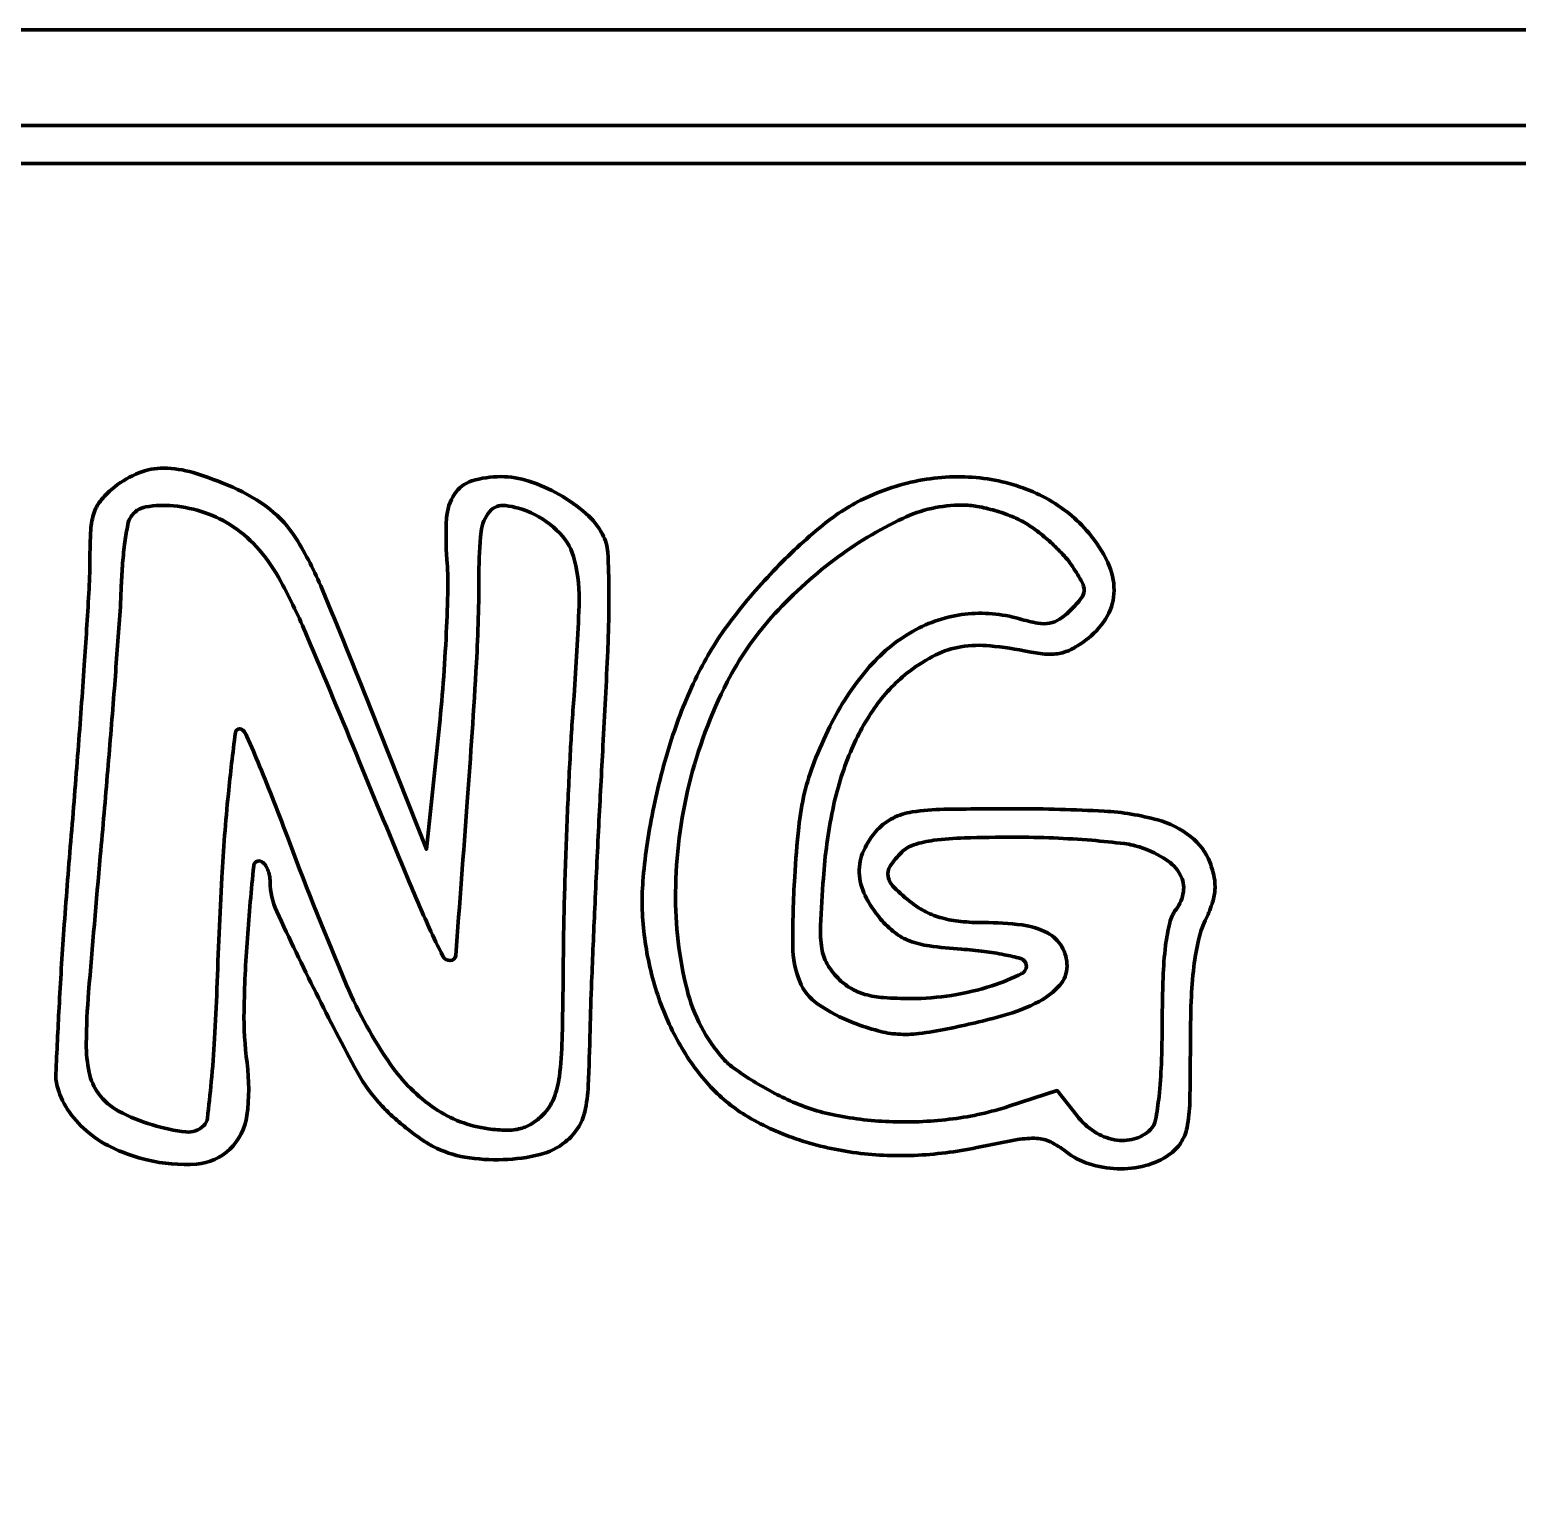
# Model space of a CAD drawing. Extents: x -683.2 to -647, y -482.4 to -428.5.
# Drawn here: x -671.09 to -665.69, y -433.88 to -428.53 of the extents above; entities that cross this region are included whole.
import ezdxf

# ---------------------------------------------------------------- set-up
doc = ezdxf.new("R2010")
doc.units = 0
doc.layers.add('layer0', color=255, linetype='CONTINUOUS', lineweight=100)
doc.layers.add('layer1', color=1, linetype='CONTINUOUS', lineweight=100)

msp = doc.modelspace()

# ---------------------------------------------------------------- linework, layer by layer
at = {"layer": 'layer0'}
for points in [[(-682.6423, -455.2877), (-682.6423, -481.7011), (-665.1423, -481.7011), (-647.6423, -481.7011), (-647.6423, -455.2877), (-647.6423, -428.8742), (-665.1423, -428.8742), (-682.6423, -428.8742), (-682.6423, -455.2877)], [(-676.345, -481.4272), (-676.4146, -481.5635), (-679.4596, -481.5635), (-682.5046, -481.5635), (-682.5046, -455.2877), (-682.5046, -429.0118), (-665.1423, -429.0118), (-647.7799, -429.0118), (-647.7799, -455.2877), (-647.7799, -481.5635), (-650.9962, -481.5635), (-654.2124, -481.5635), (-654.2333, -481.4344)], [(-669.6066, -431.0729), (-669.6517, -431.4992), (-669.8544, -430.9868)], [(-667.2911, -432.4655), (-667.3628, -432.3743), (-667.5385, -432.431)]]:
    msp.add_lwpolyline(points, dxfattribs=at)
for points, knots in [([(-669.8544, -430.9868), (-669.9116, -430.8424), (-669.9702, -430.6985), (-670.03, -430.5552), (-670.03, -430.5552), (-670.0567, -430.4913), (-670.0885, -430.4297), (-670.1252, -430.3709), (-670.1252, -430.3709), (-670.1503, -430.3307), (-670.1823, -430.2952), (-670.2195, -430.2659), (-670.2195, -430.2659), (-670.2608, -430.2336), (-670.306, -430.2068), (-670.3542, -430.1861), (-670.3542, -430.1861), (-670.4011, -430.1659), (-670.449, -430.1483), (-670.4979, -430.1333), (-670.4979, -430.1333), (-670.5325, -430.1227), (-670.5685, -430.1172), (-670.6047, -430.117), (-670.6047, -430.117), (-670.6354, -430.1169), (-670.6658, -430.1227), (-670.6943, -430.1341), (-670.6943, -430.1341), (-670.7257, -430.1466), (-670.7551, -430.1636), (-670.7817, -430.1844), (-670.7817, -430.1844), (-670.7993, -430.1983), (-670.8156, -430.2139), (-670.8302, -430.231), (-670.8302, -430.231), (-670.8419, -430.2446), (-670.8508, -430.2603), (-670.8566, -430.2773), (-670.8566, -430.2773), (-670.8636, -430.2978), (-670.8678, -430.3191), (-670.8691, -430.3407), (-670.8691, -430.3407), (-670.8713, -430.3775), (-670.8724, -430.4143), (-670.8724, -430.4512), (-670.8724, -430.4512), (-670.8725, -430.491), (-670.8737, -430.5308), (-670.8761, -430.5706), (-670.8761, -430.5706), (-670.8813, -430.6574), (-670.8869, -430.7443), (-670.8928, -430.8311), (-670.8928, -430.8311), (-670.8998, -430.9343), (-670.9073, -431.0374), (-670.9152, -431.1405), (-670.9152, -431.1405), (-670.9236, -431.2504), (-670.9324, -431.3603), (-670.9417, -431.4702), (-670.9417, -431.4702), (-670.9506, -431.577), (-670.9589, -431.6839), (-670.9666, -431.7909), (-670.9666, -431.7909), (-670.9733, -431.8848), (-670.9791, -431.9788), (-670.9841, -432.0728), (-670.9841, -432.0728), (-670.9883, -432.1526), (-670.9922, -432.2324), (-670.9958, -432.3123), (-670.9958, -432.3123), (-670.9966, -432.3301), (-670.9943, -432.3479), (-670.9892, -432.365), (-670.9892, -432.365), (-670.9797, -432.3963), (-670.9653, -432.426), (-670.9464, -432.4528), (-670.9464, -432.4528), (-670.9267, -432.4808), (-670.9031, -432.506), (-670.8765, -432.5274), (-670.8765, -432.5274), (-670.8474, -432.5508), (-670.8155, -432.5704), (-670.7815, -432.5858), (-670.7815, -432.5858), (-670.7441, -432.6027), (-670.7051, -432.616), (-670.6652, -432.6256), (-670.6652, -432.6256), (-670.6064, -432.6397), (-670.546, -432.6447), (-670.4857, -432.6407), (-670.4857, -432.6407), (-670.4402, -432.6375), (-670.3972, -432.6184), (-670.3644, -432.5866), (-670.3644, -432.5866), (-670.3307, -432.5539), (-670.3089, -432.5108), (-670.3026, -432.4642), (-670.3026, -432.4642), (-670.294, -432.401), (-670.2939, -432.3369), (-670.3023, -432.2736), (-670.3023, -432.2736), (-670.3105, -432.2111), (-670.3142, -432.1481), (-670.3131, -432.0851), (-670.3131, -432.0851), (-670.3116, -431.9971), (-670.3076, -431.9091), (-670.301, -431.8214), (-670.301, -431.8214), (-670.2946, -431.7338), (-670.2869, -431.6463), (-670.2781, -431.559), (-670.2781, -431.559), (-670.2778, -431.556), (-670.2769, -431.5532), (-670.2753, -431.5506), (-670.2753, -431.5506), (-670.2696, -431.5414), (-670.2574, -431.5385), (-670.2482, -431.5442), (-670.2482, -431.5442), (-670.2437, -431.547), (-670.2398, -431.5508), (-670.2368, -431.5552), (-670.2368, -431.5552), (-670.233, -431.5608), (-670.2298, -431.5668), (-670.2272, -431.5732), (-670.2272, -431.5732), (-670.2244, -431.5801), (-670.2222, -431.5873), (-670.2207, -431.5947), (-670.2207, -431.5947), (-670.2192, -431.602), (-670.2185, -431.6094), (-670.2185, -431.6168), (-670.2185, -431.6168), (-670.2185, -431.6539), (-670.2104, -431.6905), (-670.1947, -431.7241), (-670.1947, -431.7241), (-670.1485, -431.8233), (-670.1009, -431.922), (-670.052, -432.0199), (-670.052, -432.0199), (-670.0039, -432.1163), (-669.9541, -432.2118), (-669.9026, -432.3064), (-669.9026, -432.3064), (-669.8781, -432.3515), (-669.8477, -432.3933), (-669.8123, -432.4306), (-669.8123, -432.4306), (-669.7987, -432.4448), (-669.7846, -432.4585), (-669.77, -432.4716), (-669.77, -432.4716), (-669.7535, -432.4862), (-669.7367, -432.5003), (-669.7194, -432.5139), (-669.7194, -432.5139), (-669.7029, -432.5269), (-669.686, -432.5394), (-669.6688, -432.5513), (-669.6688, -432.5513), (-669.6552, -432.5607), (-669.6411, -432.5692), (-669.6265, -432.5769), (-669.6265, -432.5769), (-669.5906, -432.5956), (-669.5521, -432.6086), (-669.5121, -432.6154), (-669.5121, -432.6154), (-669.4661, -432.6231), (-669.4193, -432.6262), (-669.3726, -432.6245), (-669.3726, -432.6245), (-669.3277, -432.623), (-669.2831, -432.6167), (-669.2396, -432.6059), (-669.2396, -432.6059), (-669.2057, -432.5974), (-669.174, -432.5817), (-669.1469, -432.5597), (-669.1469, -432.5597), (-669.1293, -432.5455), (-669.1141, -432.5287), (-669.1019, -432.5098), (-669.1019, -432.5098), (-669.0901, -432.4919), (-669.0817, -432.4719), (-669.0771, -432.451), (-669.0771, -432.451), (-669.0703, -432.42), (-669.0661, -432.3885), (-669.0646, -432.3568), (-669.0646, -432.3568), (-669.0616, -432.2896), (-669.0593, -432.2225), (-669.0577, -432.1553), (-669.0577, -432.1553), (-669.0563, -432.0966), (-669.0544, -432.0379), (-669.0521, -431.9792), (-669.0521, -431.9792), (-669.0485, -431.8904), (-669.0447, -431.8016), (-669.0407, -431.7127), (-669.0407, -431.7127), (-669.0407, -431.7127), (-669.0407, -431.7127), (-669.0407, -431.7127)], [0, 0, 0, 0, 0.017857, 0.017857, 0.017857, 0.017857, 0.035714, 0.035714, 0.035714, 0.035714, 0.053571, 0.053571, 0.053571, 0.053571, 0.071429, 0.071429, 0.071429, 0.071429, 0.089286, 0.089286, 0.089286, 0.089286, 0.107143, 0.107143, 0.107143, 0.107143, 0.125, 0.125, 0.125, 0.125, 0.142857, 0.142857, 0.142857, 0.142857, 0.160714, 0.160714, 0.160714, 0.160714, 0.178571, 0.178571, 0.178571, 0.178571, 0.196429, 0.196429, 0.196429, 0.196429, 0.214286, 0.214286, 0.214286, 0.214286, 0.232143, 0.232143, 0.232143, 0.232143, 0.25, 0.25, 0.25, 0.25, 0.267857, 0.267857, 0.267857, 0.267857, 0.285714, 0.285714, 0.285714, 0.285714, 0.303571, 0.303571, 0.303571, 0.303571, 0.321429, 0.321429, 0.321429, 0.321429, 0.339286, 0.339286, 0.339286, 0.339286, 0.357143, 0.357143, 0.357143, 0.357143, 0.375, 0.375, 0.375, 0.375, 0.392857, 0.392857, 0.392857, 0.392857, 0.410714, 0.410714, 0.410714, 0.410714, 0.428571, 0.428571, 0.428571, 0.428571, 0.446429, 0.446429, 0.446429, 0.446429, 0.464286, 0.464286, 0.464286, 0.464286, 0.482143, 0.482143, 0.482143, 0.482143, 0.5, 0.5, 0.5, 0.5, 0.517857, 0.517857, 0.517857, 0.517857, 0.535714, 0.535714, 0.535714, 0.535714, 0.553571, 0.553571, 0.553571, 0.553571, 0.571429, 0.571429, 0.571429, 0.571429, 0.589286, 0.589286, 0.589286, 0.589286, 0.607143, 0.607143, 0.607143, 0.607143, 0.625, 0.625, 0.625, 0.625, 0.642857, 0.642857, 0.642857, 0.642857, 0.660714, 0.660714, 0.660714, 0.660714, 0.678571, 0.678571, 0.678571, 0.678571, 0.696429, 0.696429, 0.696429, 0.696429, 0.714286, 0.714286, 0.714286, 0.714286, 0.732143, 0.732143, 0.732143, 0.732143, 0.75, 0.75, 0.75, 0.75, 0.767857, 0.767857, 0.767857, 0.767857, 0.785714, 0.785714, 0.785714, 0.785714, 0.803571, 0.803571, 0.803571, 0.803571, 0.821429, 0.821429, 0.821429, 0.821429, 0.839286, 0.839286, 0.839286, 0.839286, 0.857143, 0.857143, 0.857143, 0.857143, 0.875, 0.875, 0.875, 0.875, 0.892857, 0.892857, 0.892857, 0.892857, 0.910714, 0.910714, 0.910714, 0.910714, 0.928571, 0.928571, 0.928571, 0.928571, 0.946429, 0.946429, 0.946429, 0.946429, 0.964286, 0.964286, 0.964286, 0.964286, 0.982143, 0.982143, 0.982143, 0.982143, 1, 1, 1, 1]), ([(-669.0407, -431.7127), (-669.0362, -431.6132), (-669.0314, -431.5137), (-669.0264, -431.4142), (-669.0264, -431.4142), (-669.0216, -431.3176), (-669.0164, -431.2209), (-669.011, -431.1243), (-669.011, -431.1243), (-669.0046, -431.0093), (-668.9988, -430.8942), (-668.9938, -430.7791), (-668.9938, -430.7791), (-668.9906, -430.7076), (-668.9891, -430.6361), (-668.9893, -430.5646), (-668.9893, -430.5646), (-668.9893, -430.5172), (-668.9908, -430.4698), (-668.9938, -430.4225), (-668.9938, -430.4225), (-668.9952, -430.3995), (-669.0016, -430.3771), (-669.0125, -430.3567), (-669.0125, -430.3567), (-669.0278, -430.3281), (-669.0482, -430.3025), (-669.0728, -430.2812), (-669.0728, -430.2812), (-669.1026, -430.2552), (-669.135, -430.2323), (-669.1694, -430.2127), (-669.1694, -430.2127), (-669.2045, -430.1929), (-669.2415, -430.1765), (-669.2798, -430.164), (-669.2798, -430.164), (-669.3126, -430.1532), (-669.3469, -430.1477), (-669.3815, -430.1477), (-669.3815, -430.1477), (-669.4171, -430.1476), (-669.4526, -430.153), (-669.4868, -430.1635), (-669.4868, -430.1635), (-669.5125, -430.1714), (-669.5347, -430.1882), (-669.5494, -430.2108), (-669.5494, -430.2108), (-669.5666, -430.2371), (-669.5766, -430.2674), (-669.5784, -430.2987), (-669.5784, -430.2987), (-669.5814, -430.3484), (-669.5809, -430.3983), (-669.5771, -430.4479), (-669.5771, -430.4479), (-669.5743, -430.4826), (-669.5733, -430.5175), (-669.574, -430.5523), (-669.574, -430.5523), (-669.575, -430.606), (-669.5768, -430.6598), (-669.5793, -430.7134), (-669.5793, -430.7134), (-669.5822, -430.774), (-669.5859, -430.8346), (-669.5905, -430.8951), (-669.5905, -430.8951), (-669.595, -430.9544), (-669.6003, -431.0137), (-669.6066, -431.0729)], [0, 0, 0, 0, 0.055556, 0.055556, 0.055556, 0.055556, 0.111111, 0.111111, 0.111111, 0.111111, 0.166667, 0.166667, 0.166667, 0.166667, 0.222222, 0.222222, 0.222222, 0.222222, 0.277778, 0.277778, 0.277778, 0.277778, 0.333333, 0.333333, 0.333333, 0.333333, 0.388889, 0.388889, 0.388889, 0.388889, 0.444444, 0.444444, 0.444444, 0.444444, 0.5, 0.5, 0.5, 0.5, 0.555556, 0.555556, 0.555556, 0.555556, 0.611111, 0.611111, 0.611111, 0.611111, 0.666667, 0.666667, 0.666667, 0.666667, 0.722222, 0.722222, 0.722222, 0.722222, 0.777778, 0.777778, 0.777778, 0.777778, 0.833333, 0.833333, 0.833333, 0.833333, 0.888889, 0.888889, 0.888889, 0.888889, 0.944444, 0.944444, 0.944444, 0.944444, 1, 1, 1, 1]), ([(-666.8015, -431.6969), (-666.7961, -431.681), (-666.7926, -431.6645), (-666.7912, -431.6478), (-666.7912, -431.6478), (-666.7899, -431.6322), (-666.7908, -431.6164), (-666.7938, -431.601), (-666.7938, -431.601), (-666.7972, -431.583), (-666.8023, -431.5653), (-666.8088, -431.5481), (-666.8088, -431.5481), (-666.8231, -431.5105), (-666.8475, -431.4774), (-666.8793, -431.4527), (-666.8793, -431.4527), (-666.9148, -431.4251), (-666.9554, -431.4047), (-666.9987, -431.3927), (-666.9987, -431.3927), (-667.0621, -431.3751), (-667.1273, -431.3644), (-667.1929, -431.3608), (-667.1929, -431.3608), (-667.3, -431.355), (-667.4072, -431.3521), (-667.5145, -431.3521), (-667.5145, -431.3521), (-667.6011, -431.3521), (-667.6877, -431.3527), (-667.7743, -431.3541), (-667.7743, -431.3541), (-667.8129, -431.3546), (-667.8513, -431.3578), (-667.8894, -431.3636), (-667.8894, -431.3636), (-667.9135, -431.3672), (-667.937, -431.3746), (-667.9587, -431.3856), (-667.9587, -431.3856), (-667.9797, -431.3961), (-667.9986, -431.4102), (-668.0146, -431.4274), (-668.0146, -431.4274), (-668.0355, -431.4499), (-668.0527, -431.4756), (-668.0653, -431.5036), (-668.0653, -431.5036), (-668.0767, -431.5287), (-668.0821, -431.556), (-668.0812, -431.5835), (-668.0812, -431.5835), (-668.0802, -431.6123), (-668.0731, -431.6406), (-668.0604, -431.6665), (-668.0604, -431.6665), (-668.0452, -431.6972), (-668.0262, -431.726), (-668.0039, -431.752), (-668.0039, -431.752), (-667.9883, -431.7701), (-667.9709, -431.7867), (-667.9521, -431.8014), (-667.9521, -431.8014), (-667.936, -431.8141), (-667.918, -431.8242), (-667.8987, -431.8314), (-667.8987, -431.8314), (-667.8756, -431.84), (-667.8516, -431.846), (-667.8271, -431.8493), (-667.8271, -431.8493), (-667.7885, -431.8545), (-667.7497, -431.8585), (-667.7108, -431.8613), (-667.7108, -431.8613), (-667.6832, -431.8633), (-667.6556, -431.866), (-667.6281, -431.8694), (-667.6281, -431.8694), (-667.6037, -431.8725), (-667.5795, -431.8764), (-667.5553, -431.8812), (-667.5553, -431.8812), (-667.5357, -431.8851), (-667.5162, -431.8896), (-667.4969, -431.8947), (-667.4969, -431.8947), (-667.4897, -431.8966), (-667.4834, -431.9012), (-667.4795, -431.9076), (-667.4795, -431.9076), (-667.471, -431.9213), (-667.4752, -431.9393), (-667.489, -431.9478), (-667.489, -431.9478), (-667.4896, -431.9482), (-667.4903, -431.9485), (-667.491, -431.9489), (-667.491, -431.9489), (-667.526, -431.9669), (-667.5624, -431.9819), (-667.5999, -431.9939), (-667.5999, -431.9939), (-667.6476, -432.0092), (-667.6965, -432.0208), (-667.7461, -432.0287), (-667.7461, -432.0287), (-667.7951, -432.0365), (-667.8447, -432.0403), (-667.8943, -432.0403), (-667.8943, -432.0403), (-667.9272, -432.0403), (-667.96, -432.0392), (-667.9928, -432.0368), (-667.9928, -432.0368), (-668.0157, -432.0352), (-668.0384, -432.0313), (-668.0605, -432.0251), (-668.0605, -432.0251), (-668.0787, -432.02), (-668.0961, -432.0125), (-668.1123, -432.0028), (-668.1123, -432.0028), (-668.1291, -431.9927), (-668.1445, -431.9806), (-668.1584, -431.9668), (-668.1584, -431.9668), (-668.1739, -431.9512), (-668.1873, -431.9337), (-668.1981, -431.9146), (-668.1981, -431.9146), (-668.2079, -431.8975), (-668.2144, -431.8787), (-668.2172, -431.8592), (-668.2172, -431.8592), (-668.2213, -431.8317), (-668.2227, -431.8038), (-668.2214, -431.776), (-668.2214, -431.776), (-668.2189, -431.7183), (-668.2156, -431.6607), (-668.2115, -431.6032), (-668.2115, -431.6032), (-668.2056, -431.52), (-668.1943, -431.4372), (-668.1777, -431.3555), (-668.1777, -431.3555), (-668.1631, -431.2839), (-668.1415, -431.2139), (-668.1134, -431.1464), (-668.1134, -431.1464), (-668.0886, -431.0871), (-668.0573, -431.0307), (-668.0199, -430.9783), (-668.0199, -430.9783), (-667.9859, -430.9307), (-667.9449, -430.8885), (-667.8984, -430.853), (-667.8984, -430.853), (-667.8687, -430.8303), (-667.837, -430.8105), (-667.8035, -430.7939), (-667.8035, -430.7939), (-667.7748, -430.7797), (-667.7441, -430.7698), (-667.7124, -430.7646), (-667.7124, -430.7646), (-667.6776, -430.759), (-667.6421, -430.7579), (-667.6069, -430.7613), (-667.6069, -430.7613), (-667.5594, -430.766), (-667.5121, -430.7731), (-667.4653, -430.7828), (-667.4653, -430.7828), (-667.4438, -430.7872), (-667.4221, -430.7902), (-667.4002, -430.7917), (-667.4002, -430.7917), (-667.3834, -430.7928), (-667.3665, -430.7914), (-667.35, -430.7877), (-667.35, -430.7877), (-667.3337, -430.7839), (-667.318, -430.7777), (-667.3035, -430.7693), (-667.3035, -430.7693), (-667.2849, -430.7586), (-667.2671, -430.7465), (-667.2502, -430.7332), (-667.2502, -430.7332), (-667.2223, -430.7113), (-667.199, -430.6841), (-667.1815, -430.6533), (-667.1815, -430.6533), (-667.1655, -430.6251), (-667.1571, -430.5932), (-667.1569, -430.5608), (-667.1569, -430.5608), (-667.1568, -430.5255), (-667.1646, -430.4907), (-667.1797, -430.4589), (-667.1797, -430.4589), (-667.1981, -430.4205), (-667.2212, -430.3846), (-667.2486, -430.352), (-667.2486, -430.352), (-667.2917, -430.3007), (-667.3443, -430.258), (-667.4034, -430.2263), (-667.4034, -430.2263), (-667.4655, -430.1929), (-667.5327, -430.17), (-667.6022, -430.1582), (-667.6022, -430.1582), (-667.6754, -430.1459), (-667.75, -430.1449), (-667.8235, -430.1552), (-667.8235, -430.1552), (-667.8993, -430.1658), (-667.9732, -430.1869), (-668.0432, -430.218), (-668.0432, -430.218), (-668.1006, -430.2435), (-668.1544, -430.2763), (-668.2033, -430.3156), (-668.2033, -430.3156), (-668.2662, -430.3662), (-668.3259, -430.4207), (-668.3821, -430.4786), (-668.3821, -430.4786), (-668.4407, -430.539), (-668.4955, -430.6029), (-668.5464, -430.6699), (-668.5464, -430.6699), (-668.5909, -430.7287), (-668.63, -430.7914), (-668.6632, -430.8572), (-668.6632, -430.8572), (-668.7001, -430.9302), (-668.7314, -431.006), (-668.757, -431.0837), (-668.757, -431.0837), (-668.7851, -431.1693), (-668.8084, -431.2565), (-668.8268, -431.3448), (-668.8268, -431.3448), (-668.8444, -431.4294), (-668.8571, -431.5148), (-668.865, -431.6008), (-668.865, -431.6008), (-668.8713, -431.6703), (-668.8701, -431.7403), (-668.8615, -431.8095), (-668.8615, -431.8095), (-668.8527, -431.8793), (-668.8377, -431.9482), (-668.8165, -432.0152), (-668.8165, -432.0152), (-668.7961, -432.0796), (-668.7692, -432.1418), (-668.7361, -432.2007), (-668.7361, -432.2007), (-668.7054, -432.2556), (-668.6686, -432.3069), (-668.6265, -432.3538), (-668.6265, -432.3538), (-668.5881, -432.3965), (-668.5437, -432.4334), (-668.4947, -432.4633), (-668.4947, -432.4633), (-668.4371, -432.4984), (-668.3757, -432.5271), (-668.3118, -432.5488), (-668.3118, -432.5488), (-668.2443, -432.5717), (-668.1749, -432.5882), (-668.1043, -432.5981), (-668.1043, -432.5981), (-668.0307, -432.6083), (-667.9563, -432.612), (-667.882, -432.609), (-667.882, -432.609), (-667.8056, -432.6058), (-667.7296, -432.5964), (-667.6547, -432.5807), (-667.6547, -432.5807), (-667.6056, -432.5705), (-667.5563, -432.5609), (-667.5069, -432.552), (-667.5069, -432.552), (-667.4839, -432.5479), (-667.4606, -432.5463), (-667.4374, -432.5474), (-667.4374, -432.5474), (-667.4199, -432.5481), (-667.4029, -432.5525), (-667.3872, -432.5602), (-667.3872, -432.5602), (-667.3676, -432.5699), (-667.349, -432.5816), (-667.3318, -432.5951), (-667.3318, -432.5951), (-667.3066, -432.6149), (-667.2781, -432.6301), (-667.2476, -432.6399), (-667.2476, -432.6399), (-667.2145, -432.6505), (-667.1802, -432.6564), (-667.1456, -432.6574), (-667.1456, -432.6574), (-667.111, -432.6584), (-667.0765, -432.6546), (-667.043, -432.646), (-667.043, -432.646), (-667.0121, -432.638), (-666.9828, -432.6245), (-666.9567, -432.6063), (-666.9567, -432.6063), (-666.9401, -432.5946), (-666.9258, -432.5799), (-666.9146, -432.563), (-666.9146, -432.563), (-666.9036, -432.5463), (-666.8959, -432.5276), (-666.8921, -432.508), (-666.8921, -432.508), (-666.8862, -432.4777), (-666.8829, -432.4469), (-666.8823, -432.416), (-666.8823, -432.416), (-666.8809, -432.3479), (-666.8802, -432.2798), (-666.8802, -432.2116), (-666.8802, -432.2116), (-666.8802, -432.1576), (-666.8792, -432.1036), (-666.8772, -432.0496), (-666.8772, -432.0496), (-666.8756, -432.0079), (-666.8723, -431.9662), (-666.8674, -431.9247), (-666.8674, -431.9247), (-666.8636, -431.8924), (-666.858, -431.8603), (-666.8509, -431.8285), (-666.8509, -431.8285), (-666.8453, -431.804), (-666.8371, -431.7801), (-666.8262, -431.7574), (-666.8262, -431.7574), (-666.8168, -431.7377), (-666.8086, -431.7175), (-666.8015, -431.6969), (-666.8015, -431.6969), (-666.8015, -431.6969), (-666.8015, -431.6969), (-666.8015, -431.6969)], [0, 0, 0, 0, 0.011111, 0.011111, 0.011111, 0.011111, 0.022222, 0.022222, 0.022222, 0.022222, 0.033333, 0.033333, 0.033333, 0.033333, 0.044444, 0.044444, 0.044444, 0.044444, 0.055556, 0.055556, 0.055556, 0.055556, 0.066667, 0.066667, 0.066667, 0.066667, 0.077778, 0.077778, 0.077778, 0.077778, 0.088889, 0.088889, 0.088889, 0.088889, 0.1, 0.1, 0.1, 0.1, 0.111111, 0.111111, 0.111111, 0.111111, 0.122222, 0.122222, 0.122222, 0.122222, 0.133333, 0.133333, 0.133333, 0.133333, 0.144444, 0.144444, 0.144444, 0.144444, 0.155556, 0.155556, 0.155556, 0.155556, 0.166667, 0.166667, 0.166667, 0.166667, 0.177778, 0.177778, 0.177778, 0.177778, 0.188889, 0.188889, 0.188889, 0.188889, 0.2, 0.2, 0.2, 0.2, 0.211111, 0.211111, 0.211111, 0.211111, 0.222222, 0.222222, 0.222222, 0.222222, 0.233333, 0.233333, 0.233333, 0.233333, 0.244444, 0.244444, 0.244444, 0.244444, 0.255556, 0.255556, 0.255556, 0.255556, 0.266667, 0.266667, 0.266667, 0.266667, 0.277778, 0.277778, 0.277778, 0.277778, 0.288889, 0.288889, 0.288889, 0.288889, 0.3, 0.3, 0.3, 0.3, 0.311111, 0.311111, 0.311111, 0.311111, 0.322222, 0.322222, 0.322222, 0.322222, 0.333333, 0.333333, 0.333333, 0.333333, 0.344444, 0.344444, 0.344444, 0.344444, 0.355556, 0.355556, 0.355556, 0.355556, 0.366667, 0.366667, 0.366667, 0.366667, 0.377778, 0.377778, 0.377778, 0.377778, 0.388889, 0.388889, 0.388889, 0.388889, 0.4, 0.4, 0.4, 0.4, 0.411111, 0.411111, 0.411111, 0.411111, 0.422222, 0.422222, 0.422222, 0.422222, 0.433333, 0.433333, 0.433333, 0.433333, 0.444444, 0.444444, 0.444444, 0.444444, 0.455556, 0.455556, 0.455556, 0.455556, 0.466667, 0.466667, 0.466667, 0.466667, 0.477778, 0.477778, 0.477778, 0.477778, 0.488889, 0.488889, 0.488889, 0.488889, 0.5, 0.5, 0.5, 0.5, 0.511111, 0.511111, 0.511111, 0.511111, 0.522222, 0.522222, 0.522222, 0.522222, 0.533333, 0.533333, 0.533333, 0.533333, 0.544444, 0.544444, 0.544444, 0.544444, 0.555556, 0.555556, 0.555556, 0.555556, 0.566667, 0.566667, 0.566667, 0.566667, 0.577778, 0.577778, 0.577778, 0.577778, 0.588889, 0.588889, 0.588889, 0.588889, 0.6, 0.6, 0.6, 0.6, 0.611111, 0.611111, 0.611111, 0.611111, 0.622222, 0.622222, 0.622222, 0.622222, 0.633333, 0.633333, 0.633333, 0.633333, 0.644444, 0.644444, 0.644444, 0.644444, 0.655556, 0.655556, 0.655556, 0.655556, 0.666667, 0.666667, 0.666667, 0.666667, 0.677778, 0.677778, 0.677778, 0.677778, 0.688889, 0.688889, 0.688889, 0.688889, 0.7, 0.7, 0.7, 0.7, 0.711111, 0.711111, 0.711111, 0.711111, 0.722222, 0.722222, 0.722222, 0.722222, 0.733333, 0.733333, 0.733333, 0.733333, 0.744444, 0.744444, 0.744444, 0.744444, 0.755556, 0.755556, 0.755556, 0.755556, 0.766667, 0.766667, 0.766667, 0.766667, 0.777778, 0.777778, 0.777778, 0.777778, 0.788889, 0.788889, 0.788889, 0.788889, 0.8, 0.8, 0.8, 0.8, 0.811111, 0.811111, 0.811111, 0.811111, 0.822222, 0.822222, 0.822222, 0.822222, 0.833333, 0.833333, 0.833333, 0.833333, 0.844444, 0.844444, 0.844444, 0.844444, 0.855556, 0.855556, 0.855556, 0.855556, 0.866667, 0.866667, 0.866667, 0.866667, 0.877778, 0.877778, 0.877778, 0.877778, 0.888889, 0.888889, 0.888889, 0.888889, 0.9, 0.9, 0.9, 0.9, 0.911111, 0.911111, 0.911111, 0.911111, 0.922222, 0.922222, 0.922222, 0.922222, 0.933333, 0.933333, 0.933333, 0.933333, 0.944444, 0.944444, 0.944444, 0.944444, 0.955556, 0.955556, 0.955556, 0.955556, 0.966667, 0.966667, 0.966667, 0.966667, 0.977778, 0.977778, 0.977778, 0.977778, 0.988889, 0.988889, 0.988889, 0.988889, 1, 1, 1, 1]), ([(-669.1509, -431.6751), (-669.153, -431.7493), (-669.1543, -431.8235), (-669.1549, -431.8977), (-669.1549, -431.8977), (-669.1556, -431.9947), (-669.157, -432.0916), (-669.1592, -432.1886), (-669.1592, -432.1886), (-669.1602, -432.2336), (-669.1635, -432.2785), (-669.1693, -432.3232), (-669.1693, -432.3232), (-669.1729, -432.3505), (-669.1798, -432.3773), (-669.1899, -432.403), (-669.1899, -432.403), (-669.1985, -432.4247), (-669.2115, -432.4444), (-669.228, -432.4609), (-669.228, -432.4609), (-669.2403, -432.4732), (-669.2539, -432.4842), (-669.2685, -432.4936), (-669.2685, -432.4936), (-669.2813, -432.5018), (-669.2953, -432.508), (-669.3101, -432.5118), (-669.3101, -432.5118), (-669.3264, -432.5161), (-669.3432, -432.5181), (-669.36, -432.5178), (-669.36, -432.5178), (-669.3825, -432.5174), (-669.405, -432.5157), (-669.4272, -432.5127), (-669.4272, -432.5127), (-669.4968, -432.5034), (-669.5632, -432.478), (-669.6212, -432.4385), (-669.6212, -432.4385), (-669.6839, -432.3958), (-669.7382, -432.3419), (-669.7814, -432.2796), (-669.7814, -432.2796), (-669.8442, -432.1892), (-669.8976, -432.0926), (-669.9409, -431.9913), (-669.9409, -431.9913), (-670.0141, -431.8202), (-670.0834, -431.6473), (-670.1486, -431.4729), (-670.1486, -431.4729), (-670.1669, -431.4238), (-670.1857, -431.3748), (-670.2048, -431.326), (-670.2048, -431.326), (-670.2216, -431.283), (-670.2389, -431.2402), (-670.2567, -431.1976), (-670.2567, -431.1976), (-670.2717, -431.1616), (-670.2869, -431.1256), (-670.3024, -431.0898), (-670.3024, -431.0898), (-670.306, -431.0812), (-670.3113, -431.0734), (-670.3179, -431.0667), (-670.3179, -431.0667), (-670.324, -431.0607), (-670.3339, -431.0607), (-670.3399, -431.0667), (-670.3399, -431.0667), (-670.3423, -431.0692), (-670.3439, -431.0723), (-670.3443, -431.0757), (-670.3443, -431.0757), (-670.3541, -431.1497), (-670.3627, -431.2239), (-670.3701, -431.2982), (-670.3701, -431.2982), (-670.3801, -431.399), (-670.3879, -431.5001), (-670.3934, -431.6013), (-670.3934, -431.6013), (-670.4007, -431.736), (-670.4067, -431.8707), (-670.4114, -432.0055), (-670.4114, -432.0055), (-670.4135, -432.0656), (-670.4163, -432.1256), (-670.4198, -432.1856), (-670.4198, -432.1856), (-670.4229, -432.238), (-670.427, -432.2903), (-670.432, -432.3425), (-670.432, -432.3425), (-670.4362, -432.3864), (-670.4409, -432.4302), (-670.4459, -432.474), (-670.4459, -432.474), (-670.4471, -432.4843), (-670.4517, -432.4938), (-670.459, -432.5011), (-670.459, -432.5011), (-670.476, -432.5181), (-670.4998, -432.5265), (-670.5237, -432.5239), (-670.5237, -432.5239), (-670.5651, -432.5193), (-670.606, -432.5109), (-670.6458, -432.4988), (-670.6458, -432.4988), (-670.6881, -432.4859), (-670.729, -432.469), (-670.7681, -432.4483), (-670.7681, -432.4483), (-670.7971, -432.433), (-670.8222, -432.4111), (-670.8414, -432.3845), (-670.8414, -432.3845), (-670.8578, -432.3618), (-670.8693, -432.3358), (-670.8751, -432.3083), (-670.8751, -432.3083), (-670.8823, -432.2738), (-670.8857, -432.2387), (-670.8854, -432.2035), (-670.8854, -432.2035), (-670.8849, -432.1411), (-670.8821, -432.0788), (-670.877, -432.0167), (-670.877, -432.0167), (-670.8633, -431.8525), (-670.8491, -431.6883), (-670.8345, -431.5241), (-670.8345, -431.5241), (-670.8253, -431.4203), (-670.8162, -431.3164), (-670.8075, -431.2125), (-670.8075, -431.2125), (-670.7993, -431.1139), (-670.7913, -431.0153), (-670.7836, -430.9166), (-670.7836, -430.9166), (-670.7772, -430.8332), (-670.7709, -430.7497), (-670.7649, -430.6663), (-670.7649, -430.6663), (-670.7619, -430.6253), (-670.7597, -430.5843), (-670.7583, -430.5433), (-670.7583, -430.5433), (-670.7574, -430.5159), (-670.7558, -430.4885), (-670.7536, -430.4611), (-670.7536, -430.4611), (-670.7515, -430.4356), (-670.7487, -430.4102), (-670.7452, -430.3848), (-670.7452, -430.3848), (-670.7423, -430.3637), (-670.7388, -430.3427), (-670.7348, -430.3218), (-670.7348, -430.3218), (-670.7329, -430.3118), (-670.7292, -430.3023), (-670.7237, -430.2938), (-670.7237, -430.2938), (-670.7114, -430.2746), (-670.6917, -430.2614), (-670.6692, -430.2575), (-670.6692, -430.2575), (-670.6362, -430.2518), (-670.6026, -430.2505), (-670.5693, -430.2538), (-670.5693, -430.2538), (-670.5302, -430.2575), (-670.4916, -430.2658), (-670.4545, -430.2786), (-670.4545, -430.2786), (-670.4185, -430.291), (-670.3842, -430.308), (-670.3526, -430.3293), (-670.3526, -430.3293), (-670.3173, -430.353), (-670.2853, -430.3815), (-670.2576, -430.4139), (-670.2576, -430.4139), (-670.2275, -430.449), (-670.2014, -430.4872), (-670.1795, -430.5278), (-670.1795, -430.5278), (-670.145, -430.5921), (-670.1133, -430.658), (-670.0848, -430.7253), (-670.0848, -430.7253), (-670.0208, -430.8765), (-669.9575, -431.0281), (-669.895, -431.18), (-669.895, -431.18), (-669.837, -431.321), (-669.7788, -431.4619), (-669.7203, -431.6027), (-669.7203, -431.6027), (-669.695, -431.6635), (-669.6687, -431.7239), (-669.6414, -431.7838), (-669.6414, -431.7838), (-669.6255, -431.8185), (-669.6089, -431.8528), (-669.5914, -431.8866), (-669.5914, -431.8866), (-669.5864, -431.8965), (-669.5762, -431.9027), (-669.5651, -431.9027), (-669.5651, -431.9027), (-669.5547, -431.9027), (-669.546, -431.8947), (-669.5453, -431.8843), (-669.5453, -431.8843), (-669.5311, -431.6987), (-669.5171, -431.5131), (-669.5034, -431.3274), (-669.5034, -431.3274), (-669.4909, -431.1593), (-669.4798, -430.9911), (-669.4702, -430.8228), (-669.4702, -430.8228), (-669.4639, -430.7151), (-669.4609, -430.6071), (-669.4611, -430.4992), (-669.4611, -430.4992), (-669.4611, -430.4484), (-669.4586, -430.3976), (-669.4533, -430.347), (-669.4533, -430.347), (-669.4505, -430.3202), (-669.4396, -430.2948), (-669.4219, -430.2743), (-669.4219, -430.2743), (-669.4078, -430.2578), (-669.3864, -430.2496), (-669.3649, -430.2524), (-669.3649, -430.2524), (-669.3326, -430.2567), (-669.3013, -430.2656), (-669.2717, -430.2791), (-669.2717, -430.2791), (-669.2327, -430.2969), (-669.1974, -430.3219), (-669.1677, -430.3528), (-669.1677, -430.3528), (-669.1411, -430.3803), (-669.1226, -430.4144), (-669.1138, -430.4516), (-669.1138, -430.4516), (-669.1013, -430.5051), (-669.0959, -430.5599), (-669.0979, -430.6147), (-669.0979, -430.6147), (-669.1017, -430.7242), (-669.1078, -430.8336), (-669.1161, -430.9428), (-669.1161, -430.9428), (-669.1215, -431.0135), (-669.126, -431.0842), (-669.1298, -431.1549), (-669.1298, -431.1549), (-669.1343, -431.2411), (-669.1384, -431.3272), (-669.1419, -431.4134), (-669.1419, -431.4134), (-669.1454, -431.5006), (-669.1484, -431.5879), (-669.1509, -431.6751), (-669.1509, -431.6751), (-669.1509, -431.6751), (-669.1509, -431.6751), (-669.1509, -431.6751)], [0, 0, 0, 0, 0.014286, 0.014286, 0.014286, 0.014286, 0.028571, 0.028571, 0.028571, 0.028571, 0.042857, 0.042857, 0.042857, 0.042857, 0.057143, 0.057143, 0.057143, 0.057143, 0.071429, 0.071429, 0.071429, 0.071429, 0.085714, 0.085714, 0.085714, 0.085714, 0.1, 0.1, 0.1, 0.1, 0.114286, 0.114286, 0.114286, 0.114286, 0.128571, 0.128571, 0.128571, 0.128571, 0.142857, 0.142857, 0.142857, 0.142857, 0.157143, 0.157143, 0.157143, 0.157143, 0.171429, 0.171429, 0.171429, 0.171429, 0.185714, 0.185714, 0.185714, 0.185714, 0.2, 0.2, 0.2, 0.2, 0.214286, 0.214286, 0.214286, 0.214286, 0.228571, 0.228571, 0.228571, 0.228571, 0.242857, 0.242857, 0.242857, 0.242857, 0.257143, 0.257143, 0.257143, 0.257143, 0.271429, 0.271429, 0.271429, 0.271429, 0.285714, 0.285714, 0.285714, 0.285714, 0.3, 0.3, 0.3, 0.3, 0.314286, 0.314286, 0.314286, 0.314286, 0.328571, 0.328571, 0.328571, 0.328571, 0.342857, 0.342857, 0.342857, 0.342857, 0.357143, 0.357143, 0.357143, 0.357143, 0.371429, 0.371429, 0.371429, 0.371429, 0.385714, 0.385714, 0.385714, 0.385714, 0.4, 0.4, 0.4, 0.4, 0.414286, 0.414286, 0.414286, 0.414286, 0.428571, 0.428571, 0.428571, 0.428571, 0.442857, 0.442857, 0.442857, 0.442857, 0.457143, 0.457143, 0.457143, 0.457143, 0.471429, 0.471429, 0.471429, 0.471429, 0.485714, 0.485714, 0.485714, 0.485714, 0.5, 0.5, 0.5, 0.5, 0.514286, 0.514286, 0.514286, 0.514286, 0.528571, 0.528571, 0.528571, 0.528571, 0.542857, 0.542857, 0.542857, 0.542857, 0.557143, 0.557143, 0.557143, 0.557143, 0.571429, 0.571429, 0.571429, 0.571429, 0.585714, 0.585714, 0.585714, 0.585714, 0.6, 0.6, 0.6, 0.6, 0.614286, 0.614286, 0.614286, 0.614286, 0.628571, 0.628571, 0.628571, 0.628571, 0.642857, 0.642857, 0.642857, 0.642857, 0.657143, 0.657143, 0.657143, 0.657143, 0.671429, 0.671429, 0.671429, 0.671429, 0.685714, 0.685714, 0.685714, 0.685714, 0.7, 0.7, 0.7, 0.7, 0.714286, 0.714286, 0.714286, 0.714286, 0.728571, 0.728571, 0.728571, 0.728571, 0.742857, 0.742857, 0.742857, 0.742857, 0.757143, 0.757143, 0.757143, 0.757143, 0.771429, 0.771429, 0.771429, 0.771429, 0.785714, 0.785714, 0.785714, 0.785714, 0.8, 0.8, 0.8, 0.8, 0.814286, 0.814286, 0.814286, 0.814286, 0.828571, 0.828571, 0.828571, 0.828571, 0.842857, 0.842857, 0.842857, 0.842857, 0.857143, 0.857143, 0.857143, 0.857143, 0.871429, 0.871429, 0.871429, 0.871429, 0.885714, 0.885714, 0.885714, 0.885714, 0.9, 0.9, 0.9, 0.9, 0.914286, 0.914286, 0.914286, 0.914286, 0.928571, 0.928571, 0.928571, 0.928571, 0.942857, 0.942857, 0.942857, 0.942857, 0.957143, 0.957143, 0.957143, 0.957143, 0.971429, 0.971429, 0.971429, 0.971429, 0.985714, 0.985714, 0.985714, 0.985714, 1, 1, 1, 1]), ([(-667.5385, -432.431), (-667.6046, -432.4524), (-667.6726, -432.4676), (-667.7415, -432.4765), (-667.7415, -432.4765), (-667.8138, -432.4859), (-667.8868, -432.4895), (-667.9596, -432.4872), (-667.9596, -432.4872), (-668.0297, -432.485), (-668.0995, -432.4771), (-668.1683, -432.4635), (-668.1683, -432.4635), (-668.2286, -432.4516), (-668.2872, -432.4324), (-668.3429, -432.4062), (-668.3429, -432.4062), (-668.3666, -432.3951), (-668.3901, -432.3831), (-668.4131, -432.3705), (-668.4131, -432.3705), (-668.4363, -432.3576), (-668.4592, -432.344), (-668.4817, -432.3297), (-668.4817, -432.3297), (-668.5015, -432.3171), (-668.5209, -432.3038), (-668.5399, -432.29), (-668.5399, -432.29), (-668.5522, -432.2809), (-668.5637, -432.2706), (-668.5739, -432.2591), (-668.5739, -432.2591), (-668.6376, -432.1873), (-668.683, -432.1011), (-668.7062, -432.008), (-668.7062, -432.008), (-668.7349, -431.8926), (-668.7488, -431.7741), (-668.7476, -431.6552), (-668.7476, -431.6552), (-668.7463, -431.523), (-668.7297, -431.3913), (-668.6982, -431.2628), (-668.6982, -431.2628), (-668.6666, -431.1344), (-668.6203, -431.01), (-668.5602, -430.8922), (-668.5602, -430.8922), (-668.5172, -430.8079), (-668.4635, -430.7295), (-668.4004, -430.659), (-668.4004, -430.659), (-668.3312, -430.5817), (-668.2546, -430.5114), (-668.1718, -430.449), (-668.1718, -430.449), (-668.0944, -430.3907), (-668.0113, -430.3405), (-667.9238, -430.2992), (-667.9238, -430.2992), (-667.8563, -430.2673), (-667.7827, -430.2508), (-667.708, -430.2509), (-667.708, -430.2509), (-667.6896, -430.2509), (-667.6713, -430.2526), (-667.6532, -430.2558), (-667.6532, -430.2558), (-667.6317, -430.2596), (-667.6104, -430.2646), (-667.5894, -430.2707), (-667.5894, -430.2707), (-667.5681, -430.2768), (-667.5472, -430.2841), (-667.5268, -430.2924), (-667.5268, -430.2924), (-667.5091, -430.2996), (-667.4921, -430.3082), (-667.4758, -430.3181), (-667.4758, -430.3181), (-667.4597, -430.3279), (-667.4442, -430.3387), (-667.4293, -430.3503), (-667.4293, -430.3503), (-667.4126, -430.3635), (-667.3964, -430.3773), (-667.3808, -430.3919), (-667.3808, -430.3919), (-667.3657, -430.4059), (-667.3512, -430.4206), (-667.3373, -430.4358), (-667.3373, -430.4358), (-667.3261, -430.4481), (-667.316, -430.4612), (-667.3069, -430.4751), (-667.3069, -430.4751), (-667.2948, -430.4934), (-667.2835, -430.5122), (-667.2728, -430.5315), (-667.2728, -430.5315), (-667.2678, -430.5407), (-667.2653, -430.5511), (-667.2658, -430.5616), (-667.2658, -430.5616), (-667.2663, -430.5716), (-667.27, -430.5812), (-667.2762, -430.589), (-667.2762, -430.589), (-667.2882, -430.6038), (-667.301, -430.618), (-667.3144, -430.6314), (-667.3144, -430.6314), (-667.3267, -430.6438), (-667.3402, -430.6549), (-667.3546, -430.6648), (-667.3546, -430.6648), (-667.3654, -430.6722), (-667.3777, -430.6772), (-667.3906, -430.6794), (-667.3906, -430.6794), (-667.4049, -430.6818), (-667.4196, -430.6817), (-667.4338, -430.679), (-667.4338, -430.679), (-667.4563, -430.6748), (-667.4785, -430.6695), (-667.5005, -430.6631), (-667.5005, -430.6631), (-667.5646, -430.6445), (-667.6318, -430.6389), (-667.6981, -430.6466), (-667.6981, -430.6466), (-667.7642, -430.6543), (-667.8281, -430.6752), (-667.886, -430.7081), (-667.886, -430.7081), (-667.9493, -430.744), (-668.0057, -430.791), (-668.0526, -430.8467), (-668.0526, -430.8467), (-668.1058, -430.9099), (-668.1511, -430.9794), (-668.1876, -431.0536), (-668.1876, -431.0536), (-668.2085, -431.0959), (-668.2276, -431.139), (-668.2449, -431.1829), (-668.2449, -431.1829), (-668.2591, -431.2189), (-668.2707, -431.256), (-668.2795, -431.2937), (-668.2795, -431.2937), (-668.2892, -431.335), (-668.2963, -431.3768), (-668.3008, -431.419), (-668.3008, -431.419), (-668.3071, -431.4789), (-668.312, -431.539), (-668.3156, -431.5992), (-668.3156, -431.5992), (-668.3206, -431.6828), (-668.3229, -431.7666), (-668.3225, -431.8503), (-668.3225, -431.8503), (-668.3223, -431.8943), (-668.3137, -431.938), (-668.2973, -431.9788), (-668.2973, -431.9788), (-668.2839, -432.0119), (-668.261, -432.0404), (-668.2314, -432.0605), (-668.2314, -432.0605), (-668.1912, -432.088), (-668.1478, -432.1107), (-668.1022, -432.1281), (-668.1022, -432.1281), (-668.0729, -432.1393), (-668.043, -432.1491), (-668.0128, -432.1575), (-668.0128, -432.1575), (-667.9894, -432.1639), (-667.9654, -432.168), (-667.9412, -432.1695), (-667.9412, -432.1695), (-667.9159, -432.1711), (-667.8905, -432.1704), (-667.8654, -432.1672), (-667.8654, -432.1672), (-667.8303, -432.1628), (-667.7955, -432.1571), (-667.7609, -432.1501), (-667.7609, -432.1501), (-667.6931, -432.1365), (-667.6259, -432.1205), (-667.5593, -432.1022), (-667.5593, -432.1022), (-667.514, -432.0898), (-667.4702, -432.0725), (-667.4287, -432.0507), (-667.4287, -432.0507), (-667.4004, -432.0359), (-667.375, -432.016), (-667.3538, -431.992), (-667.3538, -431.992), (-667.337, -431.973), (-667.3276, -431.9484), (-667.3276, -431.9229), (-667.3276, -431.9229), (-667.3276, -431.8979), (-667.3342, -431.8734), (-667.3468, -431.8517), (-667.3468, -431.8517), (-667.3591, -431.8306), (-667.3771, -431.8134), (-667.3987, -431.8021), (-667.3987, -431.8021), (-667.4274, -431.7872), (-667.4585, -431.7775), (-667.4905, -431.7736), (-667.4905, -431.7736), (-667.5369, -431.7679), (-667.5837, -431.765), (-667.6304, -431.765), (-667.6304, -431.765), (-667.6581, -431.765), (-667.6857, -431.7637), (-667.7132, -431.7609), (-667.7132, -431.7609), (-667.7363, -431.7586), (-667.7592, -431.7544), (-667.7815, -431.7482), (-667.7815, -431.7482), (-667.8015, -431.7427), (-667.8209, -431.7354), (-667.8395, -431.7261), (-667.8395, -431.7261), (-667.8577, -431.7171), (-667.8749, -431.7062), (-667.8908, -431.6937), (-667.8908, -431.6937), (-667.9132, -431.6761), (-667.9346, -431.6573), (-667.955, -431.6375), (-667.955, -431.6375), (-667.9659, -431.6269), (-667.9734, -431.6132), (-667.9763, -431.5983), (-667.9763, -431.5983), (-667.9789, -431.585), (-667.9763, -431.5711), (-667.9687, -431.5598), (-667.9687, -431.5598), (-667.9567, -431.5417), (-667.9428, -431.5248), (-667.9274, -431.5094), (-667.9274, -431.5094), (-667.9151, -431.497), (-667.9, -431.4879), (-667.8833, -431.4826), (-667.8833, -431.4826), (-667.8597, -431.4752), (-667.8356, -431.4698), (-667.8111, -431.4665), (-667.8111, -431.4665), (-667.7743, -431.4617), (-667.7372, -431.4587), (-667.7001, -431.4577), (-667.7001, -431.4577), (-667.64, -431.4561), (-667.5798, -431.4553), (-667.5196, -431.4553), (-667.5196, -431.4553), (-667.4717, -431.4553), (-667.424, -431.4562), (-667.3762, -431.4581), (-667.3762, -431.4581), (-667.33, -431.4599), (-667.2838, -431.4627), (-667.2377, -431.4665), (-667.2377, -431.4665), (-667.1984, -431.4697), (-667.1592, -431.4737), (-667.1201, -431.4785), (-667.1201, -431.4785), (-667.0985, -431.4812), (-667.0773, -431.4862), (-667.0567, -431.4933), (-667.0567, -431.4933), (-667.0258, -431.5041), (-666.9962, -431.5185), (-666.9686, -431.5362), (-666.9686, -431.5362), (-666.9471, -431.55), (-666.9293, -431.5689), (-666.9169, -431.5913), (-666.9169, -431.5913), (-666.9064, -431.6102), (-666.9023, -431.632), (-666.9054, -431.6534), (-666.9054, -431.6534), (-666.9054, -431.6534), (-666.9054, -431.6534), (-666.9054, -431.6534)], [0, 0, 0, 0, 0.013158, 0.013158, 0.013158, 0.013158, 0.026316, 0.026316, 0.026316, 0.026316, 0.039474, 0.039474, 0.039474, 0.039474, 0.052632, 0.052632, 0.052632, 0.052632, 0.065789, 0.065789, 0.065789, 0.065789, 0.078947, 0.078947, 0.078947, 0.078947, 0.092105, 0.092105, 0.092105, 0.092105, 0.105263, 0.105263, 0.105263, 0.105263, 0.118421, 0.118421, 0.118421, 0.118421, 0.131579, 0.131579, 0.131579, 0.131579, 0.144737, 0.144737, 0.144737, 0.144737, 0.157895, 0.157895, 0.157895, 0.157895, 0.171053, 0.171053, 0.171053, 0.171053, 0.184211, 0.184211, 0.184211, 0.184211, 0.197368, 0.197368, 0.197368, 0.197368, 0.210526, 0.210526, 0.210526, 0.210526, 0.223684, 0.223684, 0.223684, 0.223684, 0.236842, 0.236842, 0.236842, 0.236842, 0.25, 0.25, 0.25, 0.25, 0.263158, 0.263158, 0.263158, 0.263158, 0.276316, 0.276316, 0.276316, 0.276316, 0.289474, 0.289474, 0.289474, 0.289474, 0.302632, 0.302632, 0.302632, 0.302632, 0.315789, 0.315789, 0.315789, 0.315789, 0.328947, 0.328947, 0.328947, 0.328947, 0.342105, 0.342105, 0.342105, 0.342105, 0.355263, 0.355263, 0.355263, 0.355263, 0.368421, 0.368421, 0.368421, 0.368421, 0.381579, 0.381579, 0.381579, 0.381579, 0.394737, 0.394737, 0.394737, 0.394737, 0.407895, 0.407895, 0.407895, 0.407895, 0.421053, 0.421053, 0.421053, 0.421053, 0.434211, 0.434211, 0.434211, 0.434211, 0.447368, 0.447368, 0.447368, 0.447368, 0.460526, 0.460526, 0.460526, 0.460526, 0.473684, 0.473684, 0.473684, 0.473684, 0.486842, 0.486842, 0.486842, 0.486842, 0.5, 0.5, 0.5, 0.5, 0.513158, 0.513158, 0.513158, 0.513158, 0.526316, 0.526316, 0.526316, 0.526316, 0.539474, 0.539474, 0.539474, 0.539474, 0.552632, 0.552632, 0.552632, 0.552632, 0.565789, 0.565789, 0.565789, 0.565789, 0.578947, 0.578947, 0.578947, 0.578947, 0.592105, 0.592105, 0.592105, 0.592105, 0.605263, 0.605263, 0.605263, 0.605263, 0.618421, 0.618421, 0.618421, 0.618421, 0.631579, 0.631579, 0.631579, 0.631579, 0.644737, 0.644737, 0.644737, 0.644737, 0.657895, 0.657895, 0.657895, 0.657895, 0.671053, 0.671053, 0.671053, 0.671053, 0.684211, 0.684211, 0.684211, 0.684211, 0.697368, 0.697368, 0.697368, 0.697368, 0.710526, 0.710526, 0.710526, 0.710526, 0.723684, 0.723684, 0.723684, 0.723684, 0.736842, 0.736842, 0.736842, 0.736842, 0.75, 0.75, 0.75, 0.75, 0.763158, 0.763158, 0.763158, 0.763158, 0.776316, 0.776316, 0.776316, 0.776316, 0.789474, 0.789474, 0.789474, 0.789474, 0.802632, 0.802632, 0.802632, 0.802632, 0.815789, 0.815789, 0.815789, 0.815789, 0.828947, 0.828947, 0.828947, 0.828947, 0.842105, 0.842105, 0.842105, 0.842105, 0.855263, 0.855263, 0.855263, 0.855263, 0.868421, 0.868421, 0.868421, 0.868421, 0.881579, 0.881579, 0.881579, 0.881579, 0.894737, 0.894737, 0.894737, 0.894737, 0.907895, 0.907895, 0.907895, 0.907895, 0.921053, 0.921053, 0.921053, 0.921053, 0.934211, 0.934211, 0.934211, 0.934211, 0.947368, 0.947368, 0.947368, 0.947368, 0.960526, 0.960526, 0.960526, 0.960526, 0.973684, 0.973684, 0.973684, 0.973684, 0.986842, 0.986842, 0.986842, 0.986842, 1, 1, 1, 1]), ([(-666.9054, -431.6534), (-666.9088, -431.6766), (-666.9179, -431.6986), (-666.9321, -431.7173), (-666.9321, -431.7173), (-666.943, -431.7316), (-666.9508, -431.7481), (-666.955, -431.7656), (-666.955, -431.7656), (-666.9616, -431.7928), (-666.9666, -431.8203), (-666.97, -431.848), (-666.97, -431.848), (-666.9747, -431.8867), (-666.9778, -431.9256), (-666.9792, -431.9645), (-666.9792, -431.9645), (-666.9811, -432.019), (-666.9822, -432.0736), (-666.9824, -432.1281), (-666.9824, -432.1281), (-666.9825, -432.1783), (-666.9835, -432.2285), (-666.9854, -432.2787), (-666.9854, -432.2787), (-666.9868, -432.3175), (-666.9897, -432.3563), (-666.9939, -432.3949), (-666.9939, -432.3949), (-666.9971, -432.4236), (-667.0013, -432.4522), (-667.0065, -432.4806), (-667.0065, -432.4806), (-667.009, -432.4938), (-667.0153, -432.5058), (-667.0248, -432.5153), (-667.0248, -432.5153), (-667.0411, -432.5316), (-667.0615, -432.5434), (-667.0837, -432.5495), (-667.0837, -432.5495), (-667.1071, -432.5558), (-667.1317, -432.5568), (-667.1555, -432.5524), (-667.1555, -432.5524), (-667.1816, -432.5475), (-667.2064, -432.5374), (-667.2286, -432.5228), (-667.2286, -432.5228), (-667.2524, -432.5072), (-667.2735, -432.4878), (-667.2911, -432.4655)], [0, 0, 0, 0, 0.076923, 0.076923, 0.076923, 0.076923, 0.153846, 0.153846, 0.153846, 0.153846, 0.230769, 0.230769, 0.230769, 0.230769, 0.307692, 0.307692, 0.307692, 0.307692, 0.384615, 0.384615, 0.384615, 0.384615, 0.461538, 0.461538, 0.461538, 0.461538, 0.538462, 0.538462, 0.538462, 0.538462, 0.615385, 0.615385, 0.615385, 0.615385, 0.692308, 0.692308, 0.692308, 0.692308, 0.769231, 0.769231, 0.769231, 0.769231, 0.846154, 0.846154, 0.846154, 0.846154, 0.923077, 0.923077, 0.923077, 0.923077, 1, 1, 1, 1])]:
    msp.add_open_spline(points, degree=3, knots=knots, dxfattribs=at)
at = {"layer": 'layer1'}
msp.add_lwpolyline([(-683.2351, -428.5273), (-647.0322, -428.5273), (-647.0322, -482.3772), (-683.2351, -482.3772), (-683.2351, -428.5273)], dxfattribs=at)

doc.saveas('drawing.dxf')
